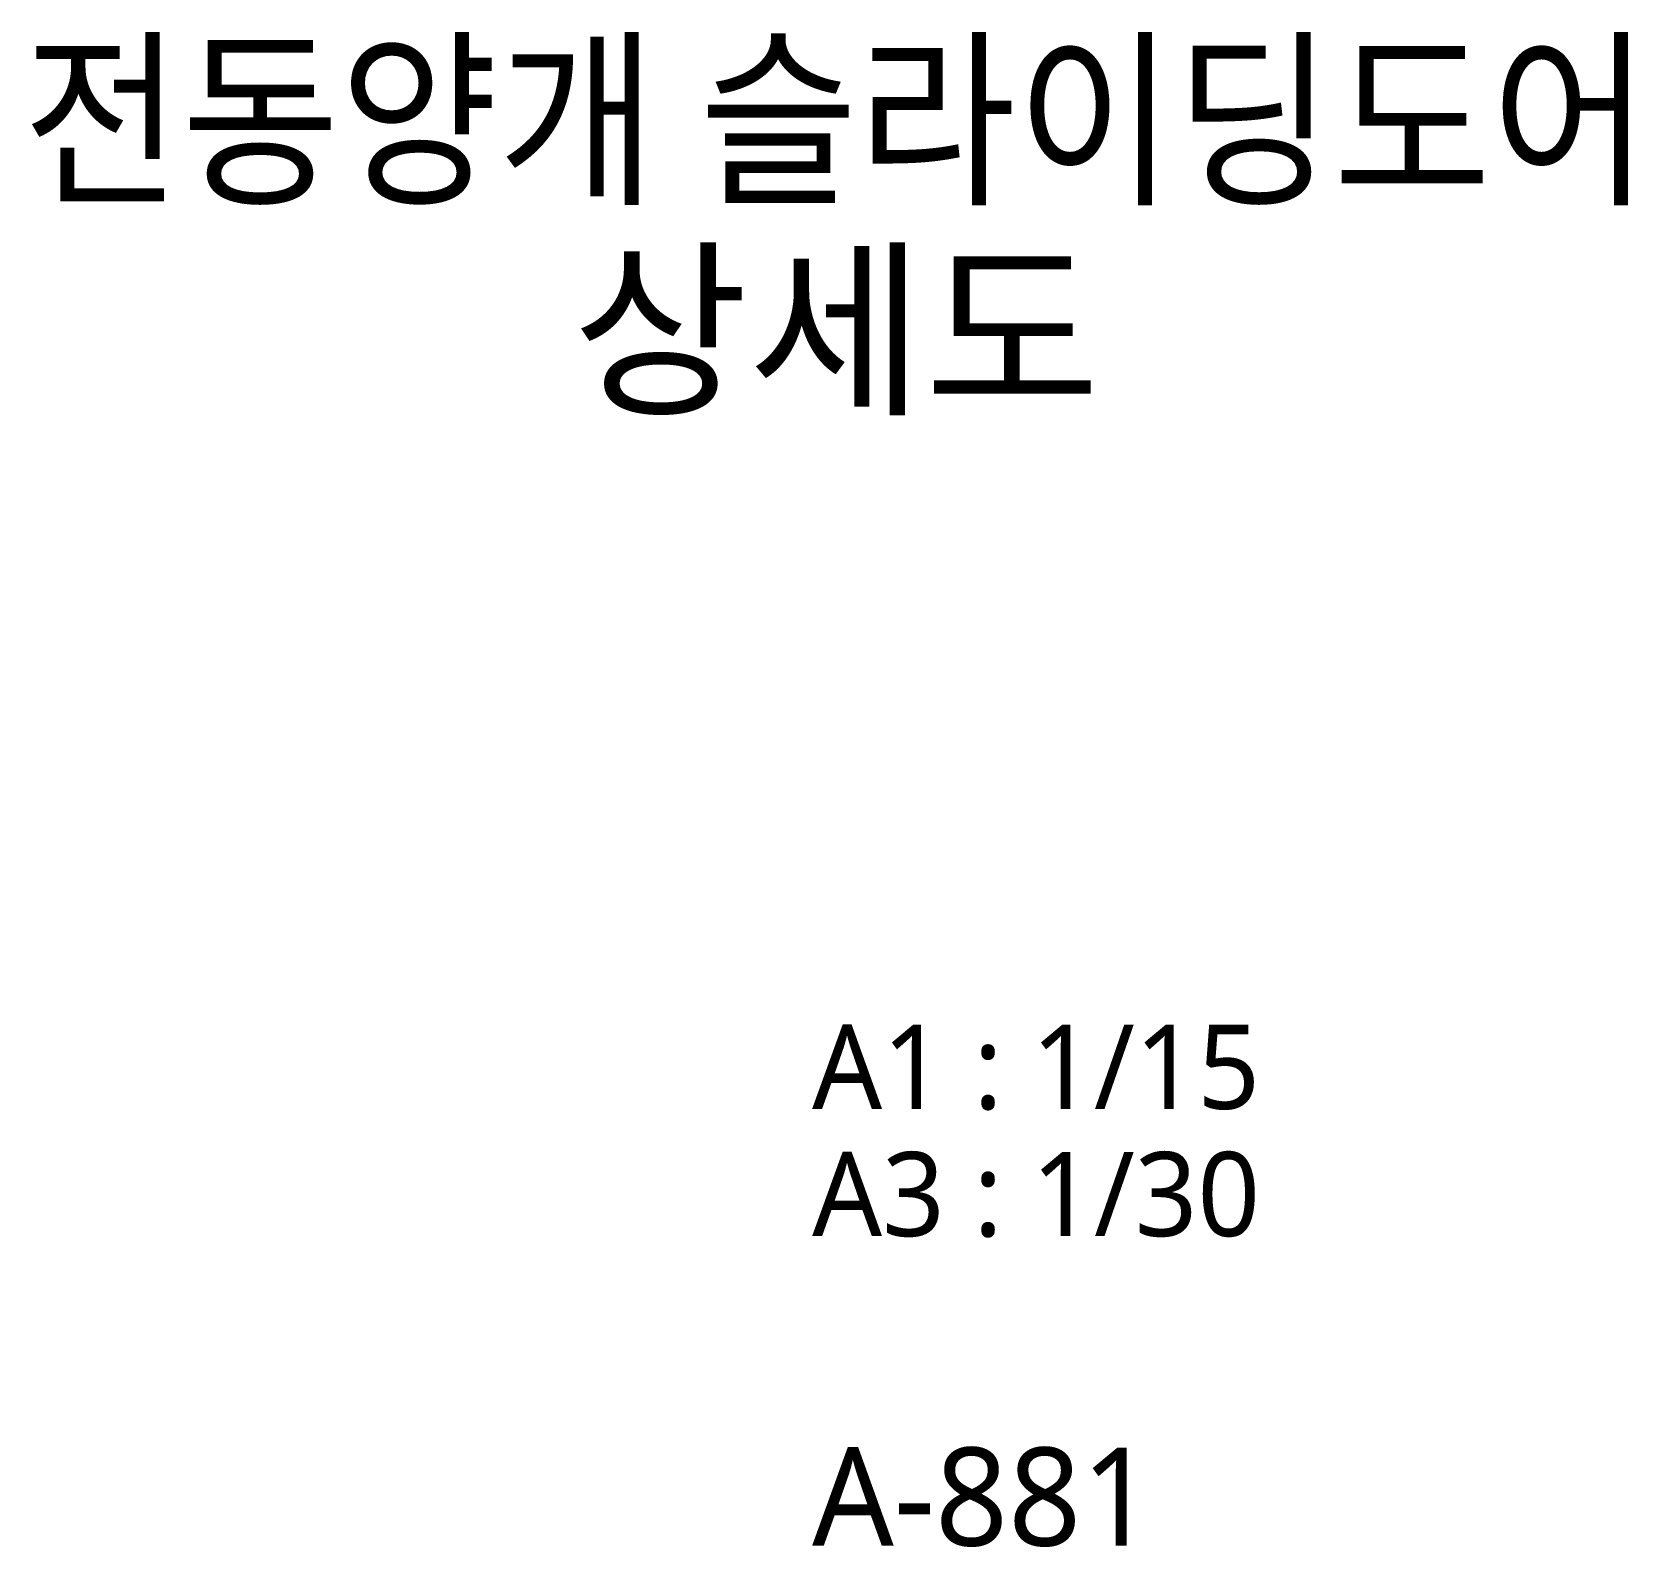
# Model space of a CAD drawing. Header units: millimetres. Extents: x 232323 to 272954, y -5343 to 8721.
# Drawn here: x 243313 to 244166, y 1613 to 2424 of the extents above; entities that cross this region are included whole.
import ezdxf
from ezdxf.enums import TextEntityAlignment as Align

# ---------------------------------------------------------------- set-up
doc = ezdxf.new("R2010")
doc.units = ezdxf.units.MM
doc.header["$MEASUREMENT"] = 0
doc.layers.add('A-BORD-TEXT', color=3, linetype='CONTINUOUS', lineweight=25)
doc.styles.add('맑은고딕', font='malgun.ttf')

msp = doc.modelspace()

# ---------------------------------------------------------------- texts
at = {"layer": 'A-BORD-TEXT', "style": '맑은고딕', "width": 0.9}
msp.add_text('전동양개 슬라이딩도어', height=75, dxfattribs=at).set_placement((243742.93, 2376.42), align=Align.MIDDLE_CENTER)
at = {"layer": 'A-BORD-TEXT', "style": '맑은고딕'}
msp.add_text('상세도', height=75, dxfattribs=at).set_placement((243742.93, 2263.92), align=Align.MIDDLE_CENTER)
for s, height, p in [('A1 : 1/15', 45, (243730, 1847.58)), ('A3 : 1/30', 45, (243730, 1779.55)), ('A-881', 52.5, (243730, 1614.01))]:
    msp.add_text(s, height=height, dxfattribs=at).set_placement(p)

doc.saveas('drawing.dxf')
